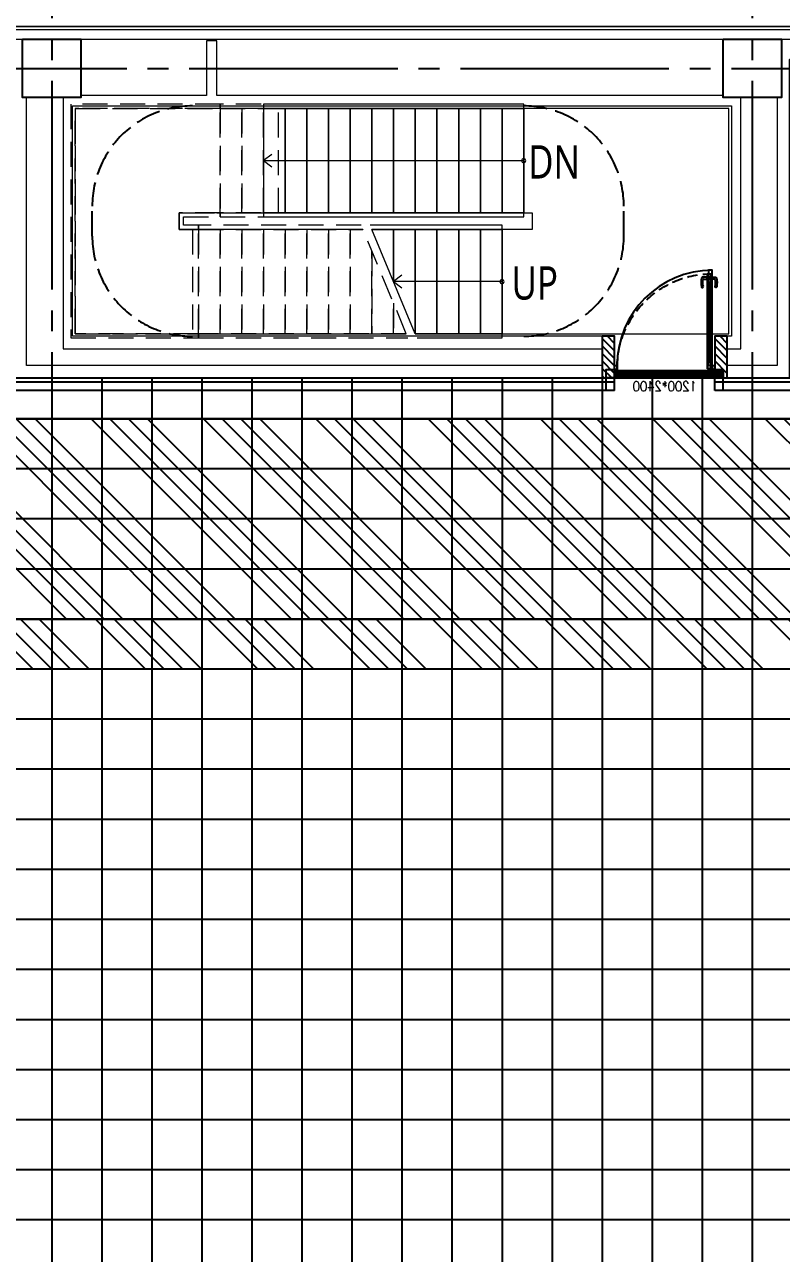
# Model space of a CAD drawing. Header units: millimetres. Extents: x -960 to 41501, y -1010 to 11880.
# Drawn here: x 17607 to 18515, y 7580 to 9053 of the extents above; entities that cross this region are included whole.
import ezdxf
from ezdxf.enums import TextEntityAlignment as Align

# ---------------------------------------------------------------- set-up
doc = ezdxf.new("R2010")
doc.units = ezdxf.units.MM
doc.header["$LTSCALE"] = 100
for name, pattern in [('188K-SM-03-F10-ARCH-PA-Y2257103$0$HIDDEN2', [0.1875, 0.125, -0.0625]), ('188K-SM-03-F10-ARCH-RF-Y2257103$0$DIVIDE', [31.75, 12.7, -6.35, 0, -6.35, 0, -6.35]), ('X-S-FAB-L10$0$COL-CEN-LIN', [3.25, 2.5, -0.25, 0.25, -0.25]), ('X-S-FAB-L10$0$HIDDEN', [0.4, 0.3, -0.1]), ('X-S-FAB-L10$0$JJP_虛線(退縮線、投影線、地下室範圍、非屬本工程、圖面分區)', [0.45, 0.3, -0.15]), ('X-S-FAB-L10$0$虛線', [0.846667, 0.423333, -0.423333])]:
    doc.linetypes.add(name, pattern=pattern)
for name, color, linetype in [('0-XREF', 7, 'Continuous'), ('188K-SM-03-F10-ARCH-PA-Y2257103$0$K-岩棉 2hr 7.5-單抗', 53, 'Continuous'), ('188K-SM-03-F10-ARCH-PA-Y2257103$0$非YK-K-防火門', 53, 'Continuous'), ('188K-SM-03-F10-ARCH-RF-Y2257103$0$K-RC與RF收邊板', 4, '188K-SM-03-F10-ARCH-RF-Y2257103$0$DIVIDE'), ('188K-SM-03-F10-ARCH-RF-Y2257103$0$K-RF-0.55', 191, 'Continuous'), ('188K-SM-03-F10-ARCH-RF-Y2257103$0$K-RF-0.55-AREA', 6, 'Continuous'), ('188K-SM-03-F10-ARCH-RF-Y2257103$0$K-RF-動線-1500', 5, 'Continuous'), ('188K-SM-03-F10-ARCH-RF-Y2257103$0$K-RF-動線-1500-預降', 14, 'Continuous'), ('X-S-FAB-L10$0$0-DIM-TXT', 8, 'Continuous'), ('X-S-FAB-L10$0$A-STRS', 8, 'Continuous'), ('X-S-FAB-L10$0$A-TEXT', 8, 'Continuous'), ('X-S-FAB-L10$0$A-WALL-EX', 8, 'Continuous'), ('X-S-FAB-L10$0$A-WALL-IN', 8, 'Continuous'), ('X-S-FAB-L10$0$BLOCK', 8, 'Continuous'), ('X-S-FAB-L10$0$CCL', 8, 'X-S-FAB-L10$0$COL-CEN-LIN'), ('X-S-FAB-L10$0$COL-S', 8, 'Continuous'), ('X-S-FAB-L10$0$DW_Frame', 8, 'Continuous'), ('X-S-FAB-L10$0$HID', 8, 'X-S-FAB-L10$0$HIDDEN'), ('X-S-FAB-L10$0$S-SLAB-SHOW', 8, 'Continuous'), ('X-S-FAB-L10$0$WALL_188K_IN', 8, 'Continuous')]:
    doc.layers.add(name, color=color, linetype=linetype)
doc.styles.add('188K-SM-03-F10-ARCH-PA-Y2257103$0$Standard', font='txt.shx', dxfattribs={"bigfont": 'chineset.shx'})
doc.styles.add('X-S-FAB-L10$0$CHINA', font='simplex.shx', dxfattribs={"width": 0.75, "bigfont": 'chineset.shx'})
doc.styles.add('X-S-FAB-L10$0$Standard', font='', dxfattribs={"width": 0.8})
doc.styles.add('X-S-FAB-L10$0$TG_NOTE_TEXT', font='simplex.shx', dxfattribs={"width": 0.75, "bigfont": 'chineset.shx'})
doc.styles.get('X-S-FAB-L10$0$Standard').set_extended_font_data('Microsoft JhengHei')

# ---------------------------------------------------------------- blocks, each defined once
blk = doc.blocks.new('X-S-FAB-L10$0$FAB2-L05')
at = {"layer": 'X-S-FAB-L10$0$CCL'}
for p, q in [((-8520, 11005), (-8520, 0)), ((-7680, 11005), (-7680, 0)), ((-26880, 9720), (1210, 9720))]:
    blk.add_line(p, q, dxfattribs=at)
at = {"layer": 'X-S-FAB-L10$0$COL-S'}
for points in [[(-8555, 9755), (-8485, 9755), (-8485, 9685), (-8555, 9685)], [(-7715, 9755), (-7645, 9755), (-7645, 9685), (-7715, 9685)]]:
    blk.add_lwpolyline(points, close=True, dxfattribs=at)
blk = doc.blocks.new('X-S-FAB-L10')
at = {"layer": 'X-S-FAB-L10$0$WALL_188K_IN'}
h = blk.add_hatch(dxfattribs=at)
h.set_pattern_fill('LINE', color=256, scale=2, angle=135)
h.set_pattern_definition([(135, (18314.95, 8580.6165), (-4.49013, -4.49013), [])])
h.paths.add_polyline_path([(18315, 8629), (18315, 8679), (18300, 8679), (18300, 8629)])
h = blk.add_hatch(dxfattribs=at)
h.set_pattern_fill('LINE', color=256, scale=2, angle=135)
h.set_pattern_definition([(135, (18449.95, 8580.6165), (-4.49013, -4.49013), [])])
h.paths.add_polyline_path([(18450, 8629), (18450, 8679), (18435, 8679), (18435, 8629)])
for p, q in [((18315, 8629), (18315, 8644)), ((18435, 8629), (18435, 8644))]:
    blk.add_line(p, q)
blk.add_lwpolyline([(18432, 8644), (18432, 8758), (18427.6, 8758), (18427.6, 8644)], close=True)
blk.add_arc((18432, 8644), 114, 90, 180)
at = {"layer": 'X-S-FAB-L10$0$A-STRS', "linetype": 'X-S-FAB-L10$0$JJP_虛線(退縮線、投影線、地下室範圍、非屬本工程、圖面分區)', "lineweight": 0}
for p, q in [((17842, 8957), (17663, 8957)), ((17663, 8957), (17663, 8677)), ((17842, 8952), (17842, 8957)), ((18206, 8957), (17842, 8957)), ((17842, 8957), (17842, 8952)), ((18206, 8952), (18206, 8957)), ((17668, 8682), (17668, 8952)), ((17668, 8952), (17842, 8952)), ((17842, 8952), (17668, 8952)), ((17668, 8952), (17668, 8682)), ((17842, 8952), (18206, 8952)), ((17842, 8952), (17842, 8827)), ((17842, 8952), (17842, 8827)), ((17842, 8952), (17842, 8827)), ((17842, 8827), (17842, 8952)), ((17868, 8952), (17842, 8952)), ((17842, 8952), (17842, 8827)), ((17868, 8952), (17868, 8827)), ((17868, 8827), (17868, 8952)), ((17868, 8952), (17868, 8827)), ((17894, 8952), (17868, 8952)), ((17894, 8952), (17894, 8827)), ((17894, 8827), (17894, 8952)), ((17894, 8952), (17894, 8827)), ((17920, 8952), (17894, 8952)), ((17912, 8827), (17912, 8952)), ((17920, 8952), (17920, 8827)), ((17920, 8827), (17920, 8952)), ((17920, 8952), (17920, 8827)), ((17946, 8952), (17920, 8952)), ((17946, 8952), (17946, 8827)), ((17946, 8827), (17946, 8952)), ((17946, 8952), (17946, 8827)), ((17972, 8952), (17946, 8952)), ((17972, 8952), (17972, 8827)), ((17972, 8827), (17972, 8952)), ((17972, 8952), (17972, 8827)), ((17998, 8952), (17972, 8952)), ((17998, 8952), (17998, 8827)), ((17998, 8827), (17998, 8952)), ((17998, 8952), (17998, 8827)), ((18024, 8952), (17998, 8952)), ((18024, 8952), (18024, 8827)), ((18024, 8827), (18024, 8952)), ((18024, 8952), (18024, 8827)), ((18050, 8952), (18024, 8952)), ((18050, 8952), (18050, 8827)), ((18050, 8827), (18050, 8952)), ((18050, 8952), (18050, 8827)), ((18076, 8952), (18050, 8952)), ((18076, 8952), (18076, 8827)), ((18076, 8827), (18076, 8952)), ((18076, 8952), (18076, 8827)), ((18102, 8952), (18076, 8952)), ((18102, 8952), (18102, 8827)), ((18102, 8827), (18102, 8952)), ((18102, 8952), (18102, 8827)), ((18128, 8952), (18102, 8952)), ((18128, 8952), (18128, 8827)), ((18128, 8827), (18128, 8952)), ((18128, 8952), (18128, 8827)), ((18154, 8952), (18128, 8952)), ((18154, 8952), (18154, 8827)), ((18154, 8827), (18154, 8952)), ((18154, 8952), (18154, 8827)), ((18180, 8952), (18154, 8952)), ((18180, 8952), (18180, 8827)), ((18180, 8827), (18180, 8952)), ((18180, 8952), (18180, 8827)), ((18206, 8952), (18180, 8952)), ((18206, 8827), (18206, 8952)), ((17842, 8827), (17793, 8827)), ((17793, 8827), (17793, 8807)), ((17793, 8807), (17793, 8827)), ((17793, 8827), (17842, 8827)), ((17798, 8812), (17798, 8822)), ((17798, 8822), (17842, 8822)), ((17842, 8822), (17842, 8827)), ((18206, 8827), (17842, 8827)), ((17842, 8827), (17842, 8822)), ((17842, 8827), (17868, 8827)), ((17842, 8822), (18206, 8822)), ((17868, 8827), (17894, 8827)), ((17894, 8827), (17920, 8827)), ((17920, 8827), (17946, 8827)), ((17946, 8827), (17972, 8827)), ((17972, 8827), (17998, 8827)), ((17998, 8827), (18024, 8827)), ((18024, 8827), (18050, 8827)), ((18050, 8827), (18076, 8827)), ((18076, 8827), (18102, 8827)), ((18102, 8827), (18128, 8827)), ((18128, 8827), (18154, 8827)), ((18154, 8827), (18180, 8827)), ((18180, 8827), (18206, 8827)), ((18206, 8822), (18206, 8827)), ((17793, 8807), (17816, 8807)), ((17816, 8807), (17793, 8807)), ((17816, 8812), (17798, 8812)), ((17808.7, 8807), (17808.7, 8682)), ((18011.1, 8812), (17816, 8812)), ((17816, 8812), (17816, 8807)), ((17816, 8807), (17816, 8812)), ((17816, 8807), (18013.2, 8807)), ((17816, 8682), (17816, 8807)), ((17816, 8682), (17816, 8807)), ((17816, 8682), (17816, 8807)), ((17842, 8807), (17816, 8807)), ((17816, 8807), (17816, 8682)), ((17816, 8682), (17816, 8807)), ((17842, 8682), (17842, 8807)), ((17868, 8807), (17842, 8807)), ((17842, 8807), (17842, 8682)), ((17842, 8682), (17842, 8807)), ((17868, 8682), (17868, 8807)), ((17894, 8807), (17868, 8807)), ((17868, 8807), (17868, 8682)), ((17868, 8682), (17868, 8807)), ((17894, 8682), (17894, 8807)), ((17920, 8807), (17894, 8807)), ((17894, 8807), (17894, 8682)), ((17894, 8682), (17894, 8807)), ((17920, 8682), (17920, 8807)), ((17946, 8807), (17920, 8807)), ((17920, 8807), (17920, 8682)), ((17920, 8682), (17920, 8807)), ((17946, 8682), (17946, 8807)), ((17972, 8807), (17946, 8807)), ((17946, 8807), (17946, 8682)), ((17946, 8682), (17946, 8807)), ((17972, 8682), (17972, 8807)), ((17998, 8807), (17972, 8807)), ((17972, 8807), (17972, 8682)), ((17972, 8682), (17972, 8807)), ((17998, 8682), (17998, 8807)), ((18013.2, 8807), (17998, 8807)), ((17998, 8807), (17998, 8682)), ((17998, 8682), (17998, 8807)), ((18065.2, 8682), (18013.2, 8807)), ((18024, 8682), (18024, 8781)), ((18024, 8781), (18024, 8682)), ((18024, 8682), (18024, 8781)), ((18050, 8682), (18050, 8718.5)), ((18050, 8718.5), (18050, 8682)), ((18050, 8682), (18050, 8718.5)), ((17663, 8677), (17816, 8677)), ((17816, 8682), (17668, 8682)), ((17668, 8682), (17816, 8682)), ((18065.2, 8682), (17816, 8682)), ((17816, 8682), (17816, 8677)), ((17816, 8677), (17816, 8682)), ((17816, 8682), (17842, 8682)), ((17816, 8677), (18067.2, 8677)), ((17842, 8682), (17868, 8682)), ((17868, 8682), (17894, 8682)), ((17894, 8682), (17920, 8682)), ((17920, 8682), (17946, 8682)), ((17946, 8682), (17972, 8682)), ((17972, 8682), (17998, 8682)), ((17998, 8682), (18024, 8682)), ((18024, 8682), (18050, 8682)), ((18050, 8682), (18065.2, 8682))]:
    blk.add_line(p, q, dxfattribs=at)
at = {"layer": 'X-S-FAB-L10$0$A-STRS', "lineweight": 0}
for p, q in [((18206, 8957), (17894, 8957)), ((17894, 8957), (17894, 8952)), ((18206, 8952), (18206, 8957)), ((17894, 8952), (18206, 8952)), ((18206, 8952), (17894, 8952)), ((17894, 8952), (17894, 8827)), ((17894, 8952), (17894, 8827)), ((17920, 8952), (17894, 8952)), ((17920, 8952), (17920, 8827)), ((17920, 8827), (17920, 8952)), ((17920, 8952), (17920, 8827)), ((17946, 8952), (17920, 8952)), ((17946, 8952), (17946, 8827)), ((17946, 8827), (17946, 8952)), ((17946, 8952), (17946, 8827)), ((17972, 8952), (17946, 8952)), ((17972, 8952), (17972, 8827)), ((17972, 8827), (17972, 8952)), ((17972, 8952), (17972, 8827)), ((17998, 8952), (17972, 8952)), ((17998, 8952), (17998, 8827)), ((17998, 8827), (17998, 8952)), ((17998, 8952), (17998, 8827)), ((18024, 8952), (17998, 8952)), ((18024, 8952), (18024, 8827)), ((18024, 8827), (18024, 8952)), ((18024, 8952), (18024, 8827)), ((18050, 8952), (18024, 8952)), ((18050, 8952), (18050, 8827)), ((18050, 8827), (18050, 8952)), ((18050, 8952), (18050, 8827)), ((18076, 8952), (18050, 8952)), ((18076, 8952), (18076, 8827)), ((18076, 8827), (18076, 8952)), ((18076, 8952), (18076, 8827)), ((18102, 8952), (18076, 8952)), ((18102, 8952), (18102, 8827)), ((18102, 8827), (18102, 8952)), ((18102, 8952), (18102, 8827)), ((18128, 8952), (18102, 8952)), ((18128, 8952), (18128, 8827)), ((18128, 8827), (18128, 8952)), ((18128, 8952), (18128, 8827)), ((18154, 8952), (18128, 8952)), ((18154, 8952), (18154, 8827)), ((18154, 8827), (18154, 8952)), ((18154, 8952), (18154, 8827)), ((18180, 8952), (18154, 8952)), ((18180, 8952), (18180, 8827)), ((18180, 8827), (18180, 8952)), ((18180, 8952), (18180, 8827)), ((18206, 8952), (18180, 8952)), ((18206, 8827), (18206, 8952)), ((18206, 8827), (18206, 8952)), ((17904, 8897), (17894, 8889.5)), ((17894, 8889.5), (17920, 8889.5)), ((17894, 8889.5), (17904, 8882)), ((17920, 8889.5), (18180, 8889.5)), ((18180, 8889.5), (18206, 8889.5)), ((18206, 8827), (17894, 8827)), ((17894, 8827), (17894, 8822)), ((17894, 8827), (18206, 8827)), ((17894, 8827), (17920, 8827)), ((17894, 8822), (18206, 8822)), ((17920, 8827), (17946, 8827)), ((17946, 8827), (17972, 8827)), ((17972, 8827), (17998, 8827)), ((17998, 8827), (18024, 8827)), ((18024, 8827), (18050, 8827)), ((18050, 8827), (18076, 8827)), ((18076, 8827), (18102, 8827)), ((18102, 8827), (18128, 8827)), ((18128, 8827), (18154, 8827)), ((18154, 8827), (18180, 8827)), ((18180, 8827), (18206, 8827)), ((18206, 8822), (18206, 8827)), ((18180, 8812), (18021.9, 8812)), ((18024, 8807), (18180, 8807)), ((18180, 8807), (18024, 8807)), ((18050, 8807), (18024, 8807)), ((18076, 8682), (18024, 8807)), ((18050, 8744.5), (18050, 8807)), ((18076, 8807), (18050, 8807)), ((18050, 8807), (18050, 8744.5)), ((18050, 8744.5), (18050, 8807)), ((18076, 8682), (18076, 8807)), ((18102, 8807), (18076, 8807)), ((18076, 8807), (18076, 8682)), ((18076, 8682), (18076, 8807)), ((18102, 8682), (18102, 8807)), ((18128, 8807), (18102, 8807)), ((18102, 8807), (18102, 8682)), ((18102, 8682), (18102, 8807)), ((18128, 8682), (18128, 8807)), ((18154, 8807), (18128, 8807)), ((18128, 8807), (18128, 8682)), ((18128, 8682), (18128, 8807)), ((18154, 8682), (18154, 8807)), ((18180, 8807), (18154, 8807)), ((18154, 8807), (18154, 8682)), ((18154, 8682), (18154, 8807)), ((18180, 8807), (18180, 8812)), ((18180, 8682), (18180, 8807)), ((18180, 8682), (18180, 8807)), ((18060, 8752), (18050, 8744.5)), ((18154, 8744.5), (18050, 8744.5)), ((18050, 8744.5), (18060, 8737)), ((18180, 8744.5), (18154, 8744.5)), ((18180, 8682), (18076, 8682)), ((18076, 8682), (18180, 8682)), ((18076, 8682), (18102, 8682)), ((18078.1, 8677), (18180, 8677)), ((18102, 8682), (18128, 8682)), ((18128, 8682), (18154, 8682)), ((18154, 8682), (18180, 8682)), ((18180, 8677), (18180, 8682))]:
    blk.add_line(p, q, dxfattribs=at)
at = {"layer": 'X-S-FAB-L10$0$A-STRS', "linetype": 'X-S-FAB-L10$0$虛線', "lineweight": 0}
for p, q in [((17842, 8952), (17668, 8952)), ((17668, 8952), (17668, 8682)), ((18206, 8952), (17842, 8952)), ((18206, 8827), (18206, 8952)), ((17793, 8807), (17793, 8827)), ((17793, 8827), (17842, 8827)), ((17842, 8827), (18206, 8827)), ((17808.7, 8807), (17793, 8807)), ((17816, 8807), (17808.7, 8807)), ((18013.2, 8807), (17816, 8807)), ((17668, 8682), (17808.7, 8682)), ((17808.7, 8682), (17816, 8682)), ((17816, 8682), (18065.2, 8682))]:
    blk.add_line(p, q, dxfattribs=at)
at = {"layer": 'X-S-FAB-L10$0$A-STRS', "lineweight": 0, "flags": 128}
for points in [[(18206, 8892, 1), (18206, 8887, 1)], [(18180, 8747, 1), (18180, 8742, 1)]]:
    blk.add_lwpolyline(points, format="xyb", close=True, dxfattribs=at)
at = {"layer": 'X-S-FAB-L10$0$A-WALL-EX', "lineweight": 0}
blk.add_line((15170, 9046.5), (24360, 9046.5), dxfattribs=at)
at = {"layer": 'X-S-FAB-L10$0$A-WALL-EX', "lineweight": 0, "flags": 128}
for points in [[(24360, 9050), (15170, 9050)], [(15170, 9050), (24360, 9050)], [(15170, 9050), (24360, 9050)], [(15170, 9050), (24360, 9050)], [(15170, 9050), (24360, 9050)], [(15170, 9050), (24360, 9050)], [(15170, 9050), (24360, 9050)], [(15170, 9050), (24360, 9050)], [(15155, 9035), (24363.5, 9035)]]:
    blk.add_lwpolyline(points, dxfattribs=at)
at = {"layer": 'X-S-FAB-L10$0$A-WALL-IN', "lineweight": 0}
for p, q in [((17653.7, 8965), (17653.7, 8664)), ((17653.7, 8965), (17653.7, 8955)), ((17665, 8679), (17665, 8955)), ((17665, 8955), (18455, 8955)), ((17825.5, 8967.5), (17675, 8967.5)), ((18445, 8967.5), (17838, 8967.5)), ((18455, 8955), (18455, 8679)), ((18466.3, 8664), (18466.3, 8965)), ((18300, 8679), (17665, 8679)), ((18455, 8679), (18450, 8679)), ((17653.7, 8664), (18300, 8664)), ((18450, 8664), (18466.3, 8664)), ((18300, 8644), (17610, 8644)), ((18510, 8644), (18450, 8644)), ((17610, 8629), (18300, 8629)), ((18450, 8629), (18525, 8629))]:
    blk.add_line(p, q, dxfattribs=at)
at = {"layer": 'X-S-FAB-L10$0$A-WALL-IN', "lineweight": 0, "flags": 128}
for points in [[(17838, 9033), (17825.5, 9033)], [(17825.5, 9033), (17825.5, 8967.5)], [(17838, 8967.5), (17838, 9033)], [(17610, 8644), (17610, 8965)], [(17825.5, 8955), (17838, 8955)], [(18510, 8965), (18510, 8644)], [(17595, 8629), (17610, 8629)]]:
    blk.add_lwpolyline(points, dxfattribs=at)
at = {"layer": 'X-S-FAB-L10$0$COL-S'}
for p, q in [((17605, 9035), (17675, 9035)), ((17675, 9035), (17675, 8965)), ((18445, 9035), (18515, 9035)), ((18445, 8965), (18445, 9035)), ((18515, 9035), (18515, 8965)), ((17675, 8965), (17605, 8965)), ((18515, 8965), (18445, 8965))]:
    blk.add_line(p, q, dxfattribs=at)
at = {"layer": 'X-S-FAB-L10$0$DW_Frame'}
for points in [[(18315, 8644), (18318, 8644), (18318, 8632), (18315, 8632)], [(18435, 8632), (18432, 8632), (18432, 8644), (18435, 8644)]]:
    blk.add_lwpolyline(points, dxfattribs=at)
at = {"layer": 'X-S-FAB-L10$0$HID'}
for p, q in [((17688.7, 8799), (17688.7, 8835)), ((18326, 8799), (18326, 8835))]:
    blk.add_line(p, q, dxfattribs=at)
for centre, start, end in [((17808.7, 8835), 90, 180), ((18206, 8835), 0, 90), ((17808.7, 8799), 180, 270), ((18206, 8799), 270, 0)]:
    blk.add_arc(centre, 120, start, end, dxfattribs=at)
at = {"layer": 'X-S-FAB-L10$0$S-SLAB-SHOW', "lineweight": 0, "flags": 128}
blk.add_lwpolyline([(18180, 8682), (18452, 8682), (18452, 8952), (18206, 8952), (18206, 8827), (18216, 8827), (18216, 8807), (18180, 8807)], close=True, dxfattribs=at)
blk.add_lwpolyline([(18180, 8682), (18452, 8682), (18452, 8952), (18206, 8952), (18206, 8827), (18216, 8827), (18216, 8807), (18180, 8807)], close=True, dxfattribs=at)
at = {"layer": 'X-S-FAB-L10$0$WALL_188K_IN'}
for points in [[(18315, 8629), (18315, 8679), (18300, 8679), (18300, 8629)], [(18450, 8629), (18450, 8679), (18435, 8679), (18435, 8629)]]:
    blk.add_lwpolyline(points, close=True, dxfattribs=at)
at = {"layer": 'X-S-FAB-L10$0$BLOCK'}
blk.add_blockref('X-S-FAB-L10$0$FAB2-L05', (26160, -720), dxfattribs=at)
at = {"style": 'X-S-FAB-L10$0$TG_NOTE_TEXT', "width": 0.5, "flags": 1}
for p in [(7463.3, 9020), (18268.3, 8649), (11197.8, 4800.2), (16485.8, 4800.2), (25420.3, 2635), (13360, 320, 0), (7463.3, -33.3)]:
    blk.add_attdef('WH', text='', height=20, dxfattribs=at).set_placement(p, align=Align.BOTTOM_LEFT)
at = {"width": 0.5}
for style, p in [('X-S-FAB-L10$0$TG_NOTE_TEXT', (7585, 9020)), ('X-S-FAB-L10$0$TG_NOTE_TEXT', (18390, 8649)), ('X-S-FAB-L10$0$TG_NOTE_TEXT', (11117.5, 4813.5)), ('X-S-FAB-L10$0$TG_NOTE_TEXT', (16607.5, 4813.5)), ('X-S-FAB-L10$0$TG_NOTE_TEXT', (25350, 2635)), ('X-S-FAB-L10$0$Standard', (13129.4, 325, 0)), ('X-S-FAB-L10$0$TG_NOTE_TEXT', (7585, -20))]:
    blk.add_attdef('DESC', text='', height=10, dxfattribs=dict(at, style=style)).set_placement(p, align=Align.BOTTOM_LEFT)
for tag, style, p in [('TYPE', 'X-S-FAB-L10$0$TG_NOTE_TEXT', (7619.3, 9020)), ('NO', 'X-S-FAB-L10$0$TG_NOTE_TEXT', (7650.1, 9020)), ('TYPE', 'X-S-FAB-L10$0$TG_NOTE_TEXT', (18424.2, 8649)), ('NO', 'X-S-FAB-L10$0$TG_NOTE_TEXT', (18455, 8649)), ('NO', 'X-S-FAB-L10$0$TG_NOTE_TEXT', (11088.6, 4813.5)), ('TYPE', 'X-S-FAB-L10$0$TG_NOTE_TEXT', (11151.8, 4813.5)), ('TYPE', 'X-S-FAB-L10$0$TG_NOTE_TEXT', (16641.8, 4813.5)), ('NO', 'X-S-FAB-L10$0$TG_NOTE_TEXT', (16672.6, 4813.5)), ('NO', 'X-S-FAB-L10$0$TG_NOTE_TEXT', (25313, 2635)), ('TYPE', 'X-S-FAB-L10$0$TG_NOTE_TEXT', (25350, 2635)), ('NO', 'X-S-FAB-L10$0$Standard', (13100, 320, 0)), ('TYPE', 'X-S-FAB-L10$0$Standard', (13129.4, 320, 0)), ('TYPE', 'X-S-FAB-L10$0$TG_NOTE_TEXT', (7619.3, -20)), ('NO', 'X-S-FAB-L10$0$TG_NOTE_TEXT', (7650.1, -20))]:
    blk.add_attdef(tag, text='', height=10, dxfattribs=dict(at, style=style)).set_placement(p, align=Align.BOTTOM_RIGHT)
at = {"style": 'X-S-FAB-L10$0$TG_NOTE_TEXT', "width": 0.5, "flags": 1}
for rotation, p in [(180, (43, 7480)), (180, (943, 7480)), (90, (24310, 3717.8)), (270, (17080, 1711.7))]:
    blk.add_attdef('WH', text='', height=20, rotation=rotation, dxfattribs=at).set_placement(p, align=Align.BOTTOM_LEFT)
at = {"width": 0.5}
for rotation, style, p in [(180, 'X-S-FAB-L10$0$Standard', (317.6, 7480)), (180, 'X-S-FAB-L10$0$Standard', (1217.6, 7480)), (90, 'X-S-FAB-L10$0$TG_NOTE_TEXT', (24310, 3647.5)), (270, 'X-S-FAB-L10$0$TG_NOTE_TEXT', (17080, 1605))]:
    blk.add_attdef('DESC', text='', height=10, rotation=rotation, dxfattribs=dict(at, style=style)).set_placement(p, align=Align.BOTTOM_LEFT)
for tag, rotation, style, p in [('TYPE', 180, 'X-S-FAB-L10$0$Standard', (317.6, 7480)), ('NO', 180, 'X-S-FAB-L10$0$Standard', (347, 7480)), ('TYPE', 180, 'X-S-FAB-L10$0$Standard', (1217.6, 7480)), ('NO', 180, 'X-S-FAB-L10$0$Standard', (1247, 7480)), ('TYPE', 90, 'X-S-FAB-L10$0$TG_NOTE_TEXT', (24310, 3647.5)), ('NO', 90, 'X-S-FAB-L10$0$TG_NOTE_TEXT', (24310, 3610.5)), ('TYPE', 270, 'X-S-FAB-L10$0$TG_NOTE_TEXT', (17080, 1605)), ('NO', 270, 'X-S-FAB-L10$0$TG_NOTE_TEXT', (17080, 1573))]:
    blk.add_attdef(tag, text='', height=10, rotation=rotation, dxfattribs=dict(at, style=style)).set_placement(p, align=Align.BOTTOM_RIGHT)
at = {"layer": 'X-S-FAB-L10$0$0-DIM-TXT', "style": 'X-S-FAB-L10$0$CHINA', "width": 0.75}
for p in [(667.4, 7855.1, -2689.4), (22627.4, 6728.8), (25644.7, 6728.8), (24778.8, 5569.1), (1118.3, 4980), (417.8, 4594.6), (23874.8, 4355), (22927.4, 4330.1), (23749.9, 3901.4), (417.8, 3765.2), (1118.3, 3730), (417.8, 3115.8), (536.9, 2227.8), (16909, 1782.7), (888.4, 880.5), (16977.4, 750), (18878.8, 750), (25641.2, 553.2), (21364, 526.9)]:
    blk.add_attdef('HIG', text='', height=80, dxfattribs=at).set_placement(p, align=Align.MIDDLE_LEFT)
at = {"layer": 'X-S-FAB-L10$0$A-TEXT', "style": 'X-S-FAB-L10$0$Standard', "width": 0.8}
for s, p in [('DN', (18211.3, 8867.9)), ('UP', (18191.4, 8722.9))]:
    blk.add_text(s, height=40, dxfattribs=at).set_placement(p)
blk = doc.blocks.new('188K-SM-03-F10-ARCH-RF-Y2257103')
at = {"layer": '188K-SM-03-F10-ARCH-RF-Y2257103$0$K-RF-動線-1500'}
h = blk.add_hatch(dxfattribs=at)
h.set_pattern_fill('ANSI34', color=256, scale=5, angle=90)
h.paths.add_polyline_path([(1765, 8580), (19320, 8580), (19320, 8340), (1765, 8340)])
at = {"layer": '188K-SM-03-F10-ARCH-RF-Y2257103$0$K-RF-動線-1500-預降'}
h = blk.add_hatch(dxfattribs=at)
h.set_pattern_fill('ANSI34', color=256, scale=5, angle=90)
h.set_pattern_definition([(135, (5, -240), (-67.3519, -67.3519), []), (135, (5, -217.55), (-67.3519, -67.3519), []), (135, (5, -195.1), (-67.3519, -67.3519), []), (135, (5, -172.65), (-67.3519, -67.3519), [])])
h.paths.add_polyline_path([(1770, 8340), (19325, 8340), (19325, 8280), (1770, 8280)])
at = {"layer": '188K-SM-03-F10-ARCH-RF-Y2257103$0$K-RC與RF收邊板', "ltscale": 0.01, "const_width": 10, "elevation": 0}
blk.add_lwpolyline([(18445, 8634), (18315, 8634)], dxfattribs=at)
at = {"layer": '188K-SM-03-F10-ARCH-RF-Y2257103$0$K-RF-0.55'}
for p, q in [((17640, 8629), (17640, 1870)), ((17700, 8629), (17700, 1870)), ((17760, 8629), (17760, 1870)), ((17820, 8629), (17820, 1870)), ((17880, 8629), (17880, 1870)), ((17940, 8629), (17940, 1870)), ((18000, 8629), (18000, 1870)), ((18060, 8629), (18060, 1870)), ((18120, 8629), (18120, 1870)), ((18180, 8629), (18180, 1870)), ((18240, 8629), (18240, 1870)), ((18300, 8629), (18300, 1870)), ((18360, 8629), (18360, 1870)), ((18420, 8629), (18420, 1870)), ((18480, 8629), (18480, 1870)), ((19320, 8580), (1765, 8580)), ((19320, 8520), (1765, 8520)), ((19320, 8460), (1765, 8460)), ((19320, 8400), (1765, 8400)), ((19320, 8340), (1765, 8340)), ((19320, 8280), (1845, 8280)), ((19320, 8220), (1845, 8220)), ((19320, 8160), (1845, 8160)), ((19320, 8100), (1845, 8100)), ((19320, 8040), (1845, 8040)), ((19320, 7980), (1845, 7980)), ((19320, 7920), (1845, 7920)), ((19320, 7860), (1845, 7860)), ((19320, 7800), (1845, 7800)), ((19320, 7740), (1845, 7740)), ((19320, 7680), (1845, 7680)), ((19320, 7620), (1845, 7620))]:
    blk.add_line(p, q, dxfattribs=at)
at = {"layer": '188K-SM-03-F10-ARCH-RF-Y2257103$0$K-RF-0.55-AREA', "elevation": 0}
blk.add_lwpolyline([(16835, 9010.5), (17595, 9010.5), (17595, 8629), (18525, 8629), (18525, 9010.5), (18937.5, 9010.5), (18937.5, 8595), (19320, 8595), (19320, 7535)], dxfattribs=at)
at = {"layer": '188K-SM-03-F10-ARCH-RF-Y2257103$0$K-RF-動線-1500'}
blk.add_lwpolyline([(1765, 8580), (19320, 8580), (19320, 8340), (1765, 8340)], close=True, dxfattribs=at)
at = {"layer": '188K-SM-03-F10-ARCH-RF-Y2257103$0$K-RF-動線-1500-預降'}
blk.add_lwpolyline([(1770, 8340), (19325, 8340), (19325, 8280), (1770, 8280)], close=True, dxfattribs=at)
blk = doc.blocks.new('188K-SM-03-F10-ARCH-PA-Y2257103$0$F14P8-SM-03-FB1-ARCH-PA(B)-Y2210902$0$18P2-XFDP40$0$GAD2205')
blk.add_lwpolyline([(0, 1), (0, 1), (-18, 1, -0.414214), (-18, 2), (-18, 3, -0.414214), (-18, 3), (-14, 3, 0.414214), (-13, 4), (-13, 4, 0.414214), (-14, 4), (-18, 4, -0.414214), (-18, 5), (-18, 12, -0.414214), (-18, 12), (-18, 12, 0.414214), (-18, 12), (-18, 14, 0.72636), (-19, 14), (-19, 13, 0.158507), (-19, 13), (-19, 0, 0.414214), (-19, 0), (19, 0, 0.414214), (19, 0), (19, 13, 0.158507), (19, 13), (19, 14, 0.72636), (18, 14), (18, 12, 0.414214), (18, 12, -0.414214), (18, 12), (18, 5, -0.414214), (18, 4), (14, 4, 0.414214), (13, 4), (13, 4, 0.414214), (14, 3), (18, 3, -0.414214), (18, 3), (18, 2, -0.414214), (18, 1), (0, 1)], format="xyb", close=True)
blk = doc.blocks.new('188K-SM-03-F10-ARCH-PA-Y2257103$0$(FS1-4)1hr單開防火門-1200x2400')
for p, q in [((8.8, 117.1, 0), (9.6, 117.1, 0)), ((8.8, 112.2, 0), (8.8, 117.1, 0)), ((9.6, 112.2, 0), (8.8, 112.2, 0)), ((9.6, 117.1, 0), (9.6, 112.2, 0)), ((9.6, 115.7, 0), (13.6, 115.7, 0)), ((13.5, 113.5, 0), (9.6, 113.5, 0)), ((13.6, 115.7, 0), (15, 115.7, 0)), ((0, 4.5), (0, -4.5)), ((2.8, 5), (0.5, 5)), ((3, -3.2), (3, 4.8)), ((117, -3.2), (117, 4.8)), ((117.2, 5), (119.5, 5)), ((120, 4.5), (120, -4.5)), ((0.5, -5), (2.8, -5)), ((2.8, -5), (4.4, -4)), ((3.8, -3.2), (3, -3.2)), ((3.6, -3.5), (3.6, -3.3)), ((3.6, -3.3), (3.8, -3.3)), ((4.4, -3.5), (3.6, -3.5)), ((4.4, -3.2), (4.2, -3.2)), ((4.2, -3.3), (4.4, -3.3)), ((4.4, -3.3), (4.4, -3.5)), ((4.5, -3.7), (4.5, -3.3)), ((115.5, -3.7), (115.5, -3.3)), ((115.6, -3.2), (115.8, -3.2)), ((115.6, -3.3), (115.6, -3.5)), ((115.8, -3.3), (115.6, -3.3)), ((115.6, -3.5), (116.4, -3.5)), ((117.2, -5), (115.6, -4)), ((116.2, -3.2), (117, -3.2)), ((116.4, -3.3), (116.2, -3.3)), ((116.4, -3.5), (116.4, -3.3)), ((119.5, -5), (117.2, -5))]:
    blk.add_line(p, q)
at = {"ltscale": 5}
for points in [[(8.8, 109.6), (8.8, 119.7), (4.8, 119.7), (4.8, 109.6)], [(5, 109.2), (5, 14.8), (5, 14.8), (5, 109.2)], [(8.6, 14.8), (8.5, 14.8), (8.5, 109.2), (8.6, 109.2)], [(8.8, 6.1), (8.8, 14.4), (4.8, 14.4), (4.8, 6.1)]]:
    blk.add_lwpolyline(points, close=True, dxfattribs=at)
at = {"elevation": 0}
blk.add_lwpolyline([(4, 115.7), (0, 115.7), (-1.4, 115.7, 0.327495), (-2.2, 115, 0.089847), (-2.4, 104.3, 1.144881), (-0.5, 104.7, -0.137079), (-0.5, 113, -0.349357), (0, 113.5), (4, 113.5)], format="xyb", dxfattribs=at)
for points in [[(4.8, 112.2), (4.8, 117.1), (4, 117.1), (4, 112.2)], [(-10, -5), (0, -5), (0, 5), (-10, 5)], [(120, -5), (130, -5), (130, 5), (120, 5)]]:
    blk.add_lwpolyline(points, close=True)
at = {"ltscale": 5}
blk.add_lwpolyline([(4.8, 109.7), (4.8, 108.4, 0.158507), (4.9, 108.4), (4.9, 108.3, 0.72636), (5, 108.3), (5, 108.5, 0.414214), (5, 108.5, -0.414214), (4.9, 108.5), (4.9, 109.2, -0.414214), (5, 109.2), (5.4, 109.2, 0.414214), (5.4, 109.3), (5.4, 109.3, 0.414214), (5.4, 109.3), (5, 109.3, -0.414214), (4.9, 109.4), (4.9, 109.5, -0.414214), (5, 109.6), (6.8, 109.6), (6.8, 109.6), (6.8, 109.6), (8.6, 109.6, -0.414214), (8.6, 109.5), (8.6, 109.4, -0.414214), (8.6, 109.3), (8.2, 109.3, 0.414214), (8.1, 109.3), (8.1, 109.3, 0.414214), (8.2, 109.2), (8.6, 109.2, -0.414214), (8.6, 109.2), (8.6, 108.5, -0.414214), (8.6, 108.5), (8.6, 108.5, 0.414214), (8.6, 108.5), (8.6, 108.3, 0.72636), (8.6, 108.3), (8.7, 108.4, 0.158507), (8.7, 108.4), (8.7, 109.7, 0.414214), (8.7, 109.7), (4.9, 109.7, 0.414214)], format="xyb", close=True, dxfattribs=at)
at = {"ltscale": 500}
for points in [[(3.2, -2.4), (3.2, 5.6), (3, 5.6), (3, -2.4)], [(8.5, 6.6), (4, 6.6), (4, 6.3), (8.5, 6.3)]]:
    blk.add_lwpolyline(points, close=True, dxfattribs=at)
at = {"linetype": '188K-SM-03-F10-ARCH-PA-Y2257103$0$HIDDEN2'}
blk.add_arc((3.4, 6.1), 113.7, 359.4256, 87.3094, dxfattribs=at)
at = {"extrusion": (0, 0, -1)}
for centre, major_axis, start_param, end_param in [((13.5, 113, 0), (-0.417, 0.417), 0.901482, 2.245889), ((15, 104.3, 0), (0.707, 0.707), 0.872811, 4.284184), ((-0.8, 108.9, 0), (10.9, 10.9), 0.51383, 1.058752), ((14.9, 114.8, 0), (-0.624, 0.624), 0.866962, 2.13291), ((-13.8, 109, 0), (21.3, 21.3), 0.585307, 0.943734)]:
    blk.add_ellipse(centre, major_axis=major_axis, ratio=1, start_param=start_param, end_param=end_param, dxfattribs=at)
for centre, major_axis, start_param, end_param in [((0.5, 4.5), (0.354, -0.354), 2.356194, 3.926991), ((2.8, 4.8), (0.106, -0.106), 7.068583, 8.63938), ((117.2, 4.8), (-0.106, -0.106), -2.356194, -0.785398), ((119.5, 4.5), (-0.354, -0.354), 2.356194, 3.926991), ((0.5, -4.5), (-0.354, -0.354), 5.497787, 7.068583), ((3.8, -3.3), (-0.0354, -0.0354), 0.785398, 3.926991), ((4.2, -3.3), (-0.0354, -0.0354), 3.926991, 7.068583), ((4.4, -3.3), (0.0354, -0.0354), 7.068583, 8.63938), ((4.2, -3.7), (0.212, -0.212), 6.162283, 7.068583), ((115.6, -3.3), (-0.0354, -0.0354), -2.356194, -0.785398), ((115.8, -3.7), (-0.212, -0.212), -0.785398, 0.120903), ((115.8, -3.3), (0.0354, -0.0354), -0.785398, 2.356194), ((116.2, -3.3), (0.0354, -0.0354), 2.356194, 5.497787), ((119.5, -4.5), (0.354, -0.354), -0.785398, 0.785398)]:
    blk.add_ellipse(centre, major_axis=major_axis, ratio=1, start_param=start_param, end_param=end_param)
at = {"ltscale": 500, "extrusion": (0, 0, -1)}
blk.add_ellipse((3.4, 6.1), major_axis=(-0.495, 0.495), ratio=1, start_param=5.497787, end_param=11.780972, dxfattribs=at)
at = {"ltscale": 5, "xscale": 0.1000000000058208, "yscale": 0.1000000000058208, "zscale": 0.1000000000058208}
blk.add_blockref('188K-SM-03-F10-ARCH-PA-Y2257103$0$F14P8-SM-03-FB1-ARCH-PA(B)-Y2210902$0$18P2-XFDP40$0$GAD2205', (6.8, 14.3), dxfattribs=at)
at = {"color": 8, "style": '188K-SM-03-F10-ARCH-PA-Y2257103$0$Standard', "width": 0.85}
blk.add_text('1200*2400', height=12, dxfattribs=at).set_placement((60, -15, 0), align=Align.MIDDLE_CENTER)
blk = doc.blocks.new('188K-SM-03-F10-ARCH-PA-Y2257103')
at = {"layer": '188K-SM-03-F10-ARCH-PA-Y2257103$0$K-岩棉 2hr 7.5-單抗'}
for p, q in [((18315, 8624, 0), (17580, 8624, 0)), ((18305, 8614, 0), (18305, 8629, 0)), ((18315, 8614, 0), (18315, 8629, 0)), ((18435, 8614, 0), (18435, 8629, 0)), ((18530, 8624, 0), (18435, 8624, 0)), ((18445, 8614, 0), (18445, 8629, 0)), ((18315, 8614, 0), (17580, 8614, 0)), ((18530, 8614, 0), (18435, 8614, 0))]:
    blk.add_line(p, q, dxfattribs=at)
at = {"layer": '188K-SM-03-F10-ARCH-PA-Y2257103$0$非YK-K-防火門', "xscale": -1}
blk.add_blockref('188K-SM-03-F10-ARCH-PA-Y2257103$0$(FS1-4)1hr單開防火門-1200x2400', (18435, 8634, 0), dxfattribs=at)

msp = doc.modelspace()

# ---------------------------------------------------------------- block references
for name in ['X-S-FAB-L10', '188K-SM-03-F10-ARCH-RF-Y2257103']:
    msp.add_blockref(name, (0, 0))
at = {"layer": '0-XREF'}
msp.add_blockref('188K-SM-03-F10-ARCH-PA-Y2257103', (0, 0), dxfattribs=at)

doc.saveas('drawing.dxf')
